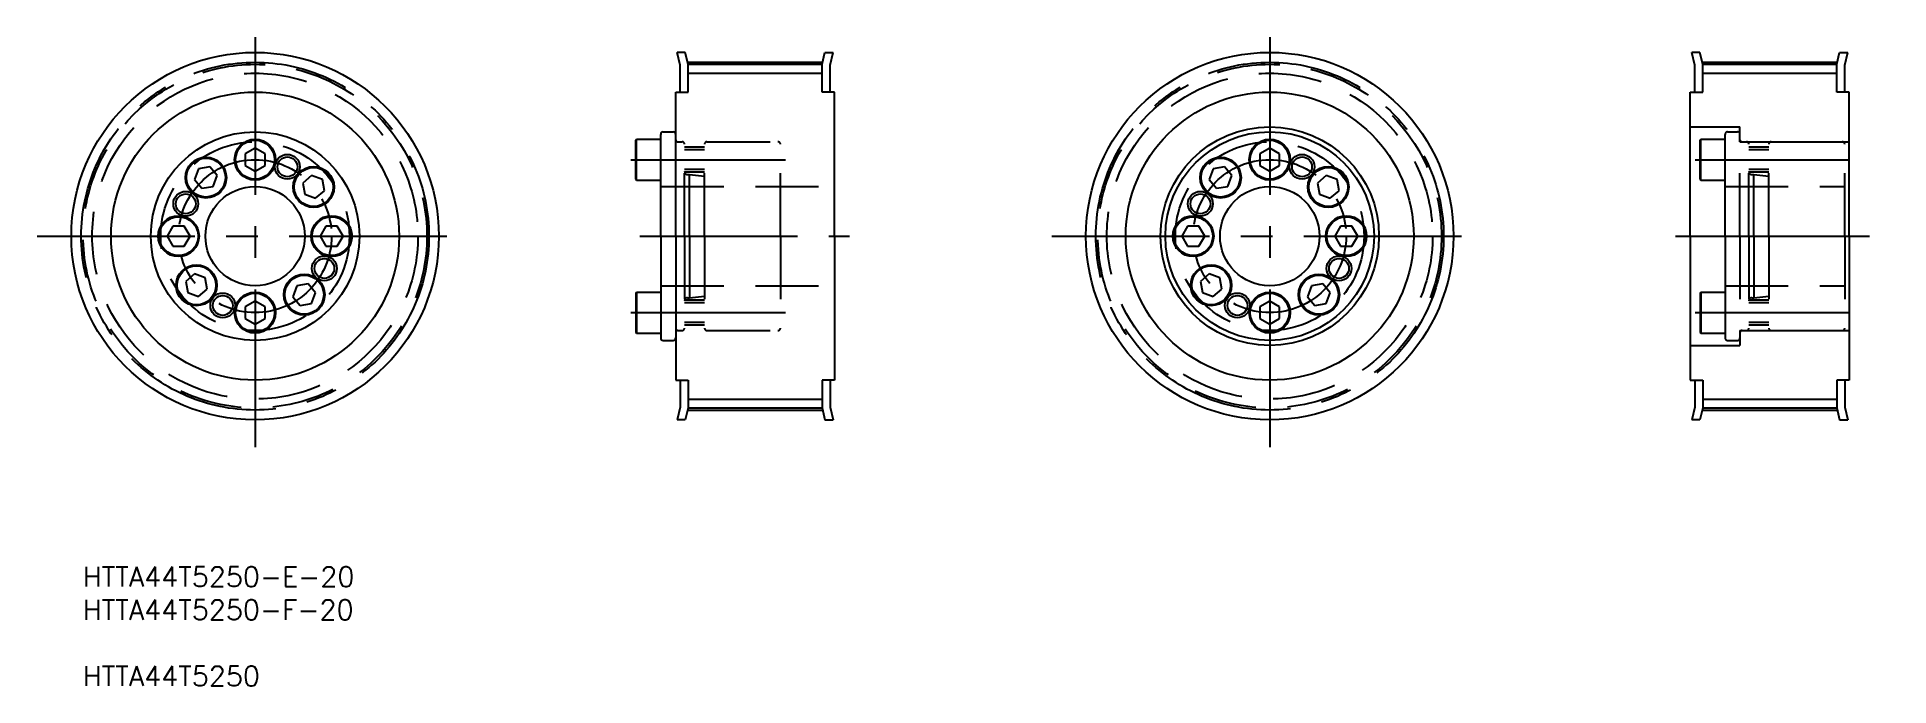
# Model space of a CAD drawing. Extents: x 6 to 379, y 12 to 142.
import ezdxf

# ---------------------------------------------------------------- set-up
doc = ezdxf.new("R2010")
doc.units = 0
doc.header["$PDMODE"] = 1
doc.linetypes.add('CENTER', pattern=[50.8, 31.75, -6.35, 6.35, -6.35])
doc.linetypes.add('DASHED', pattern=[19.05, 12.7, -6.35])
doc.layers.get('0').update_dxf_attribs({"linetype": 'CONTINUOUS'})
doc.layers.add('CENTER', color=1, linetype='CENTER')
doc.styles.add('MISUMI', font='txt.shx')

# ---------------------------------------------------------------- blocks, each defined once
blk = doc.blocks.new('*U6')
at = {"color": 7, "linetype": 'CONTINUOUS', "style": 'MISUMI'}
for s, p in [('HTTA44T5250-E-20', (15.05, 31.56)), ('HTTA44T5250-F-20', (15.05, 24.9)), ('HTTA44T5250', (15.05, 11.56))]:
    blk.add_text(s, height=4, dxfattribs=at).set_placement(p)

msp = doc.modelspace()

# ---------------------------------------------------------------- linework, layer by layer
at = {"color": 7, "linetype": 'CONTINUOUS'}
for p, q in [((136.37, 139.14), (134.73, 139.14)), ((135.33, 136.56), (134.73, 139.14)), ((136.93, 136.74), (136.37, 139.14)), ((163.93, 136.74), (164.49, 139.14)), ((164.49, 139.14), (166.14, 139.14)), ((165.53, 136.56), (166.14, 139.14)), ((340.7, 139.14), (339.05, 139.14)), ((339.66, 136.56), (339.05, 139.14)), ((341.26, 136.74), (340.7, 139.14)), ((368.26, 136.74), (368.82, 139.14)), ((368.82, 139.14), (370.47, 139.14)), ((369.86, 136.56), (370.47, 139.14)), ((135.33, 131.14), (135.33, 136.56)), ((136.93, 136.74), (163.93, 136.74)), ((136.93, 131.14), (136.93, 136.74)), ((163.93, 131.14), (163.93, 136.74)), ((165.53, 131.14), (165.53, 136.56)), ((339.66, 131.14), (339.66, 136.56)), ((341.26, 136.74), (368.26, 136.74)), ((341.26, 131.14), (341.26, 136.74)), ((368.26, 131.14), (368.26, 136.74)), ((369.86, 131.14), (369.86, 136.56)), ((134.43, 102.14), (134.43, 131.14)), ((134.43, 131.14), (136.93, 131.14)), ((166.43, 131.14), (163.93, 131.14)), ((166.43, 102.14), (166.43, 131.14)), ((338.76, 102.14), (338.76, 131.14)), ((338.76, 131.14), (341.26, 131.14)), ((370.76, 131.14), (368.26, 131.14)), ((370.76, 102.14), (370.76, 131.14)), ((131.93, 123.14), (133.93, 123.14)), ((49.73, 119.85), (47.73, 118.7)), ((51.73, 118.7), (49.73, 119.85)), ((126.43, 121.47), (126.55, 121.67)), ((126.43, 113.62), (126.43, 121.47)), ((126.55, 121.67), (131.43, 121.67)), ((126.55, 113.42), (126.55, 121.67)), ((131.43, 102.14), (131.43, 122.64)), ((131.43, 113.42), (131.43, 121.67)), ((131.43, 115.04), (131.43, 120.04)), ((134.43, 102.14), (134.43, 122.64)), ((254.06, 119.85), (252.06, 118.7)), ((256.06, 118.7), (254.06, 119.85)), ((38.34, 115.71), (37.55, 113.54)), ((40.62, 116.11), (38.34, 115.71)), ((42.1, 114.34), (40.62, 116.11)), ((47.73, 118.7), (47.73, 116.39)), ((47.73, 116.39), (49.73, 115.24)), ((49.73, 115.24), (51.73, 116.39)), ((50.73, 119.28), (50.73, 119.28)), ((51.23, 118.99), (51.23, 118.99)), ((51.73, 116.39), (51.73, 118.7)), ((242.67, 115.71), (241.88, 113.54)), ((244.95, 116.11), (242.67, 115.71)), ((246.43, 114.34), (244.95, 116.11)), ((252.06, 118.7), (252.06, 116.39)), ((252.06, 116.39), (254.06, 115.24)), ((254.06, 115.24), (256.06, 116.39)), ((255.06, 119.28), (255.06, 119.28)), ((255.56, 118.99), (255.56, 118.99)), ((256.06, 116.39), (256.06, 118.7)), ((37.55, 113.54), (39.04, 111.77)), ((39.04, 111.77), (41.31, 112.17)), ((41.31, 112.17), (42.1, 114.34)), ((61.12, 114.32), (59.36, 112.83)), ((59.36, 112.83), (59.76, 110.56)), ((63.29, 113.53), (61.12, 114.32)), ((63.7, 111.25), (63.29, 113.53)), ((126.43, 113.62), (126.55, 113.42)), ((126.55, 113.42), (131.43, 113.42)), ((241.88, 113.54), (243.37, 111.77)), ((243.37, 111.77), (245.64, 112.17)), ((245.64, 112.17), (246.43, 114.34)), ((265.45, 114.32), (263.68, 112.83)), ((263.68, 112.83), (264.09, 110.56)), ((267.62, 113.53), (265.45, 114.32)), ((268.02, 111.25), (267.62, 113.53)), ((59.76, 110.56), (61.93, 109.77)), ((61.93, 109.77), (63.7, 111.25)), ((264.09, 110.56), (266.26, 109.77)), ((266.26, 109.77), (268.02, 111.25)), ((33.17, 104.14), (32.02, 102.14)), ((32.02, 102.14), (33.17, 100.14)), ((35.48, 104.14), (33.17, 104.14)), ((36.64, 102.14), (35.48, 104.14)), ((35.48, 100.14), (36.64, 102.14)), ((63.97, 104.14), (62.82, 102.14)), ((62.82, 102.14), (63.97, 100.14)), ((66.28, 104.14), (63.97, 104.14)), ((67.44, 102.14), (66.28, 104.14)), ((66.28, 100.14), (67.44, 102.14)), ((131.43, 102.14), (131.43, 81.64)), ((134.43, 102.14), (134.43, 81.64)), ((134.43, 102.14), (134.43, 73.14)), ((166.43, 102.14), (166.43, 73.14)), ((237.5, 104.14), (236.35, 102.14)), ((236.35, 102.14), (237.5, 100.14)), ((239.81, 104.14), (237.5, 104.14)), ((240.97, 102.14), (239.81, 104.14)), ((239.81, 100.14), (240.97, 102.14)), ((268.3, 104.14), (267.15, 102.14)), ((267.15, 102.14), (268.3, 100.14)), ((270.61, 104.14), (268.3, 104.14)), ((271.77, 102.14), (270.61, 104.14)), ((270.61, 100.14), (271.77, 102.14)), ((338.76, 102.14), (338.76, 73.14)), ((370.76, 102.14), (370.76, 73.14)), ((33.17, 100.14), (35.48, 100.14)), ((63.97, 100.14), (66.28, 100.14)), ((237.5, 100.14), (239.81, 100.14)), ((268.3, 100.14), (270.61, 100.14)), ((37.53, 94.52), (35.76, 93.04)), ((39.7, 93.73), (37.53, 94.52)), ((40.1, 91.46), (39.7, 93.73)), ((241.86, 94.52), (240.09, 93.04)), ((244.03, 93.73), (241.86, 94.52)), ((244.43, 91.46), (244.03, 93.73)), ((35.76, 93.04), (36.16, 90.76)), ((36.16, 90.76), (38.33, 89.97)), ((38.33, 89.97), (40.1, 91.46)), ((58.14, 92.12), (57.35, 89.95)), ((57.35, 89.95), (58.84, 88.18)), ((60.42, 92.52), (58.14, 92.12)), ((61.9, 90.75), (60.42, 92.52)), ((61.11, 88.58), (61.9, 90.75)), ((126.43, 90.67), (126.55, 90.87)), ((126.43, 90.67), (126.43, 82.82)), ((126.55, 90.87), (131.43, 90.87)), ((126.55, 90.87), (126.55, 82.62)), ((131.43, 90.87), (131.43, 82.62)), ((240.09, 93.04), (240.49, 90.76)), ((240.49, 90.76), (242.66, 89.97)), ((242.66, 89.97), (244.43, 91.46)), ((262.47, 92.12), (261.68, 89.95)), ((261.68, 89.95), (263.17, 88.18)), ((264.75, 92.52), (262.47, 92.12)), ((266.23, 90.75), (264.75, 92.52)), ((265.44, 88.58), (266.23, 90.75)), ((49.73, 89.05), (47.73, 87.9)), ((47.73, 87.9), (47.73, 85.59)), ((51.73, 87.9), (49.73, 89.05)), ((51.73, 85.59), (51.73, 87.9)), ((58.84, 88.18), (61.11, 88.58)), ((131.43, 89.24), (131.43, 84.24)), ((254.06, 89.05), (252.06, 87.9)), ((252.06, 87.9), (252.06, 85.59)), ((256.06, 87.9), (254.06, 89.05)), ((256.06, 85.59), (256.06, 87.9)), ((263.17, 88.18), (265.44, 88.58)), ((47.73, 85.59), (49.73, 84.44)), ((49.73, 84.44), (51.73, 85.59)), ((126.43, 82.82), (126.55, 82.62)), ((126.55, 82.62), (131.43, 82.62)), ((252.06, 85.59), (254.06, 84.44)), ((254.06, 84.44), (256.06, 85.59)), ((131.93, 81.14), (133.93, 81.14)), ((134.43, 73.14), (136.93, 73.14)), ((135.33, 73.14), (135.33, 67.73)), ((136.93, 73.14), (136.93, 67.54)), ((163.93, 73.14), (163.93, 67.54)), ((166.43, 73.14), (163.93, 73.14)), ((165.53, 73.14), (165.53, 67.73)), ((338.76, 73.14), (341.26, 73.14)), ((339.66, 73.14), (339.66, 67.73)), ((341.26, 73.14), (341.26, 67.54)), ((368.26, 73.14), (368.26, 67.54)), ((370.76, 73.14), (368.26, 73.14)), ((369.86, 73.14), (369.86, 67.73)), ((135.33, 67.73), (134.73, 65.14)), ((136.93, 67.54), (136.37, 65.14)), ((136.93, 67.54), (163.93, 67.54)), ((163.93, 67.54), (164.49, 65.14)), ((165.53, 67.73), (166.14, 65.14)), ((339.66, 67.73), (339.05, 65.14)), ((341.26, 67.54), (340.7, 65.14)), ((341.26, 67.54), (368.26, 67.54)), ((368.26, 67.54), (368.82, 65.14)), ((369.86, 67.73), (370.47, 65.14)), ((136.37, 65.14), (134.73, 65.14)), ((164.49, 65.14), (166.14, 65.14)), ((340.7, 65.14), (339.05, 65.14)), ((368.82, 65.14), (370.47, 65.14))]:
    msp.add_line(p, q, dxfattribs=at)
at = {"color": 3, "linetype": 'CONTINUOUS'}
for p, q in [((136.93, 134.94), (163.93, 134.94)), ((341.26, 134.94), (368.26, 134.94)), ((136.93, 69.34), (163.93, 69.34)), ((341.26, 69.34), (368.26, 69.34))]:
    msp.add_line(p, q, dxfattribs=at)
at = {"color": 3, "linetype": 'DASHED'}
for p, q in [((338.76, 124.14), (348.76, 124.14)), ((346.26, 123.14), (348.26, 123.14)), ((348.76, 121.14), (348.76, 124.14)), ((134.84, 121.14), (135.73, 121.14)), ((136.23, 102.14), (136.23, 120.64)), ((140.23, 120.04), (136.23, 120.04)), ((140.23, 119.54), (136.23, 119.54)), ((140.23, 102.14), (140.23, 120.64)), ((140.73, 121.14), (155.03, 121.14)), ((155.53, 102.14), (155.53, 120.64)), ((340.76, 121.47), (340.88, 121.67)), ((340.76, 113.62), (340.76, 121.47)), ((340.88, 121.67), (345.76, 121.67)), ((340.88, 113.42), (340.88, 121.67)), ((345.76, 102.14), (345.76, 122.64)), ((345.76, 113.42), (345.76, 121.67)), ((345.76, 115.04), (345.76, 120.04)), ((348.76, 102.14), (348.76, 122.64)), ((348.76, 121.14), (370.76, 121.14)), ((349.17, 121.14), (350.06, 121.14)), ((350.56, 102.14), (350.56, 120.64)), ((354.56, 120.04), (350.56, 120.04)), ((354.56, 119.54), (350.56, 119.54)), ((354.56, 102.14), (354.56, 120.64)), ((355.06, 121.14), (369.36, 121.14)), ((369.86, 102.14), (369.86, 120.64)), ((131.43, 112.14), (166.43, 112.14)), ((140.23, 115.54), (136.23, 115.54)), ((140.23, 115.04), (136.23, 115.04)), ((136.83, 114.54), (137.23, 114.54)), ((137.23, 102.14), (137.23, 114.54)), ((137.23, 114.54), (140.23, 114.21)), ((340.76, 113.62), (340.88, 113.42)), ((340.88, 113.42), (345.76, 113.42)), ((345.76, 112.14), (369.86, 112.14)), ((354.56, 115.54), (350.56, 115.54)), ((354.56, 115.04), (350.56, 115.04)), ((351.16, 114.54), (351.56, 114.54)), ((351.56, 102.14), (351.56, 114.54)), ((351.56, 114.54), (354.56, 114.21)), ((136.23, 102.14), (136.23, 83.64)), ((137.23, 102.14), (137.23, 89.74)), ((140.23, 102.14), (140.23, 83.64)), ((155.53, 102.14), (155.53, 83.64)), ((345.76, 102.14), (345.76, 81.64)), ((348.76, 102.14), (348.76, 81.64)), ((350.56, 102.14), (350.56, 83.64)), ((351.56, 102.14), (351.56, 89.74)), ((354.56, 102.14), (354.56, 83.64)), ((369.86, 102.14), (369.86, 83.64)), ((131.43, 92.14), (166.43, 92.14)), ((136.83, 89.74), (137.23, 89.74)), ((137.23, 89.74), (140.23, 90.08)), ((340.76, 90.67), (340.88, 90.87)), ((340.76, 90.67), (340.76, 82.82)), ((340.88, 90.87), (345.76, 90.87)), ((340.88, 90.87), (340.88, 82.62)), ((345.76, 92.14), (369.86, 92.14)), ((345.76, 90.87), (345.76, 82.62)), ((351.16, 89.74), (351.56, 89.74)), ((351.56, 89.74), (354.56, 90.08)), ((140.23, 89.24), (136.23, 89.24)), ((140.23, 88.74), (136.23, 88.74)), ((345.76, 89.24), (345.76, 84.24)), ((354.56, 89.24), (350.56, 89.24)), ((354.56, 88.74), (350.56, 88.74)), ((134.84, 83.14), (135.73, 83.14)), ((140.23, 84.74), (136.23, 84.74)), ((140.23, 84.24), (136.23, 84.24)), ((140.73, 83.14), (155.03, 83.14)), ((340.76, 82.82), (340.88, 82.62)), ((340.88, 82.62), (345.76, 82.62)), ((348.76, 83.14), (348.76, 80.14)), ((348.76, 83.14), (370.76, 83.14)), ((349.17, 83.14), (350.06, 83.14)), ((354.56, 84.74), (350.56, 84.74)), ((354.56, 84.24), (350.56, 84.24)), ((355.06, 83.14), (369.36, 83.14)), ((338.76, 80.14), (348.76, 80.14)), ((346.26, 81.14), (348.26, 81.14))]:
    msp.add_line(p, q, dxfattribs=at)
at = {"color": 7, "linetype": 'CONTINUOUS'}
for centre, radius in [((49.73, 102.14), 37), ((254.06, 102.14), 37), ((49.73, 102.14), 29), ((254.06, 102.14), 29), ((49.73, 102.14), 21), ((254.06, 102.14), 22), ((254.06, 102.14), 21), ((49.73, 117.54), 4.12), ((49.73, 117.54), 3.92), ((254.06, 117.54), 4.12), ((254.06, 117.54), 3.92), ((39.83, 113.94), 4.12), ((39.83, 113.94), 3.92), ((56.24, 116.1), 2), ((61.53, 112.04), 4.12), ((61.53, 112.04), 3.92), ((244.16, 113.94), 4.12), ((244.16, 113.94), 3.92), ((260.57, 116.1), 2), ((265.85, 112.04), 4.12), ((265.85, 112.04), 3.92), ((49.73, 102.14), 10), ((254.06, 102.14), 10), ((35.77, 108.65), 2), ((240.1, 108.65), 2), ((34.33, 102.14), 4.12), ((34.33, 102.14), 3.92), ((65.13, 102.14), 4.12), ((65.13, 102.14), 3.92), ((238.66, 102.14), 4.12), ((238.66, 102.14), 3.92), ((269.46, 102.14), 4.12), ((269.46, 102.14), 3.92), ((63.69, 95.64), 2), ((268.01, 95.64), 2), ((37.93, 92.25), 4.12), ((37.93, 92.25), 3.92), ((59.63, 90.35), 4.12), ((59.63, 90.35), 3.92), ((242.26, 92.25), 4.12), ((242.26, 92.25), 3.92), ((263.96, 90.35), 4.12), ((263.96, 90.35), 3.92), ((43.22, 88.19), 2), ((49.73, 86.74), 4.12), ((49.73, 86.74), 3.92), ((247.55, 88.19), 2), ((254.06, 86.74), 4.12), ((254.06, 86.74), 3.92)]:
    msp.add_circle(centre, radius, dxfattribs=at)
at = {"color": 3, "linetype": 'DASHED'}
for centre, radius in [((49.73, 102.14), 34.6), ((49.73, 102.14), 32.8), ((254.06, 102.14), 34.6), ((254.06, 102.14), 32.8), ((49.73, 102.14), 19), ((254.06, 102.14), 19)]:
    msp.add_circle(centre, radius, dxfattribs=at)
at = {"color": 3}
for centre in [(56.24, 116.1), (260.57, 116.1), (35.77, 108.65), (240.1, 108.65), (63.69, 95.64), (268.01, 95.64), (43.22, 88.19), (247.55, 88.19)]:
    msp.add_circle(centre, 2.5, dxfattribs=at)
at = {"color": 7, "linetype": 'CONTINUOUS'}
for centre, start, end in [((131.93, 122.64), 90, 180), ((133.93, 122.64), 0, 90), ((131.93, 81.64), 180, 270), ((133.93, 81.64), 270, 0)]:
    msp.add_arc(centre, 0.5, start, end, dxfattribs=at)
at = {"color": 3, "linetype": 'DASHED'}
for centre, radius, start, end in [((346.26, 122.64), 0.5, 90, 180), ((348.26, 122.64), 0.5, 0, 90), ((134.84, 121.55), 0.41, 180, 270), ((135.73, 120.64), 0.5, 0, 90), ((140.73, 120.64), 0.5, 90, 180), ((155.03, 120.64), 0.5, 0, 90), ((349.17, 121.55), 0.41, 180, 270), ((350.06, 120.64), 0.5, 0, 90), ((355.06, 120.64), 0.5, 90, 180), ((369.36, 120.64), 0.5, 0, 90), ((136.83, 115.14), 0.6, 180.0007, 270), ((351.16, 115.14), 0.6, 180.0007, 270), ((136.83, 89.14), 0.6, 90, 179.9993), ((351.16, 89.14), 0.6, 90, 179.9993), ((134.84, 82.73), 0.41, 90, 180), ((135.73, 83.64), 0.5, 270, 0), ((140.73, 83.64), 0.5, 180, 270), ((155.03, 83.64), 0.5, 270, 0), ((349.17, 82.73), 0.41, 90, 180), ((350.06, 83.64), 0.5, 270, 0), ((355.06, 83.64), 0.5, 180, 270), ((369.36, 83.64), 0.5, 270, 0), ((346.26, 81.64), 0.5, 180, 270), ((348.26, 81.64), 0.5, 270, 0)]:
    msp.add_arc(centre, radius, start, end, dxfattribs=at)
at = {"color": 7, "linetype": 'CONTINUOUS'}
for p in [(199.34, 126.85), (197.34, 124.35), (200.64, 121.65), (201.14, 121.65), (200.64, 113.05), (201.14, 113.05), (197.34, 110.35), (197.34, 106.6), (199.34, 107.85)]:
    msp.add_point(p, dxfattribs=at)
at = {"layer": 'CENTER', "color": 1, "linetype": 'CENTER'}
for p, q in [((49.73, 142.23), (49.73, 59.07)), ((254.06, 142.23), (254.06, 59.07)), ((136.83, 137.16), (164.03, 137.16)), ((341.16, 137.16), (368.36, 137.16)), ((125.43, 117.54), (156.53, 117.54)), ((339.76, 117.54), (370.86, 117.54)), ((5.82, 102.14), (92.58, 102.14)), ((127.2, 102.14), (169.43, 102.14)), ((210.15, 102.14), (296.91, 102.14)), ((335.76, 102.14), (373.76, 102.14)), ((343.1, 102.14), (378.76, 102.14)), ((125.43, 86.74), (156.53, 86.74)), ((339.76, 86.74), (370.86, 86.74)), ((136.83, 67.13), (164.03, 67.13)), ((341.16, 67.13), (368.36, 67.13))]:
    msp.add_line(p, q, dxfattribs=at)
for centre, radius in [((49.73, 102.14), 35.01), ((254.06, 102.14), 35.01), ((49.73, 102.14), 15.4), ((254.06, 102.14), 15.4)]:
    msp.add_circle(centre, radius, dxfattribs=at)

# ---------------------------------------------------------------- block references
at = {"color": 7, "linetype": 'CONTINUOUS'}
msp.add_blockref('*U6', (0, 0), dxfattribs=at)

doc.saveas('drawing.dxf')
